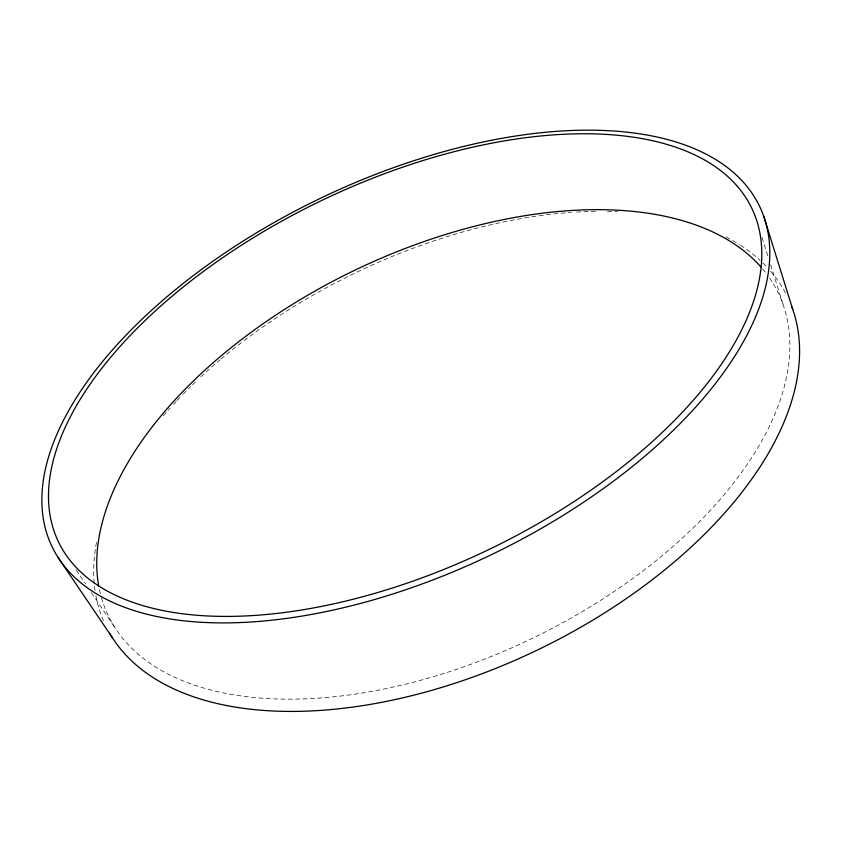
<?xml version="1.0" encoding="UTF-8"?>
<svg xmlns="http://www.w3.org/2000/svg" width="841" height="841" viewBox="0 0 841 841"><rect width="100%" height="100%" fill="white"/><g stroke="black" fill="none" stroke-linecap="round" stroke-linejoin="round"><path stroke-width="0.63" stroke-dasharray="4.21 3.15" d="M76.121 569.935L85.561 583.959M91.364 592.59L115.312 628.195M762.051 237.614L768.296 257.451M770.64 264.883L783.518 305.798M103.443 620.795A378.503 209.388 -25.7 0 1 95.842 595.481M95.022 590.477A378.503 209.388 -25.7 0 1 96.841 540.542M163.322 415.79A378.503 209.388 -25.7 0 1 170.103 408.053M173.54 404.269A378.503 209.388 -25.7 0 1 176.147 401.451M177.031 400.516A378.503 209.388 -25.7 0 1 182.371 394.913M183.275 393.987A378.503 209.388 -25.7 0 1 190.613 386.618M192.473 384.8A378.503 209.388 -25.7 0 1 197.036 380.416M200.747 376.936A378.503 209.388 -25.7 0 1 219.985 359.895M220.973 359.054A378.503 209.388 -25.7 0 1 571.438 212.363M576.537 212.037A378.503 209.388 -25.7 0 1 595.933 211.301M607.528 211.291A378.503 209.388 -25.7 0 1 617.683 211.564M726.067 237.004A378.503 209.388 -25.7 0 1 739.439 244.636M740.5 245.32A378.503 209.388 -25.7 0 1 760.064 260.342M762.85 262.96A378.503 209.388 -25.7 0 1 767.286 267.491M770.671 271.265A378.503 209.388 -25.7 0 1 786.209 294.192M769.568 278.035A371.827 204.342 -25.7 0 1 528.327 640.253A371.827 204.342 -25.7 0 1 100.72 595.092M100.394 593.841A371.827 204.342 -25.7 0 1 99.259 588.805M762.514 268.815A371.827 204.342 -25.7 0 1 766.55 273.861"/><path stroke-width="1.26" d="M57.808 557.078L112.41 637.72M763.807 216.505A392.579 197.646 -25.7 0 1 283.806 618.776A392.579 197.646 -25.7 0 1 169.85 294.308A392.579 197.646 -25.7 0 1 763.807 216.505L792.758 309.456M791.886 307.028A378.503 209.388 -25.7 0 1 535.969 650.724A378.503 209.388 -25.7 0 1 109.729 633.326M98.765 586.261A371.827 204.342 -25.7 0 1 354.114 270.56A371.827 204.342 -25.7 0 1 760.821 266.86M284.132 612.532A384.715 193.525 -25.7 0 0 756.196 219.017A384.715 193.525 -25.7 0 0 175.065 293.709A384.715 193.525 -25.7 0 0 284.132 612.532"/></g></svg>
